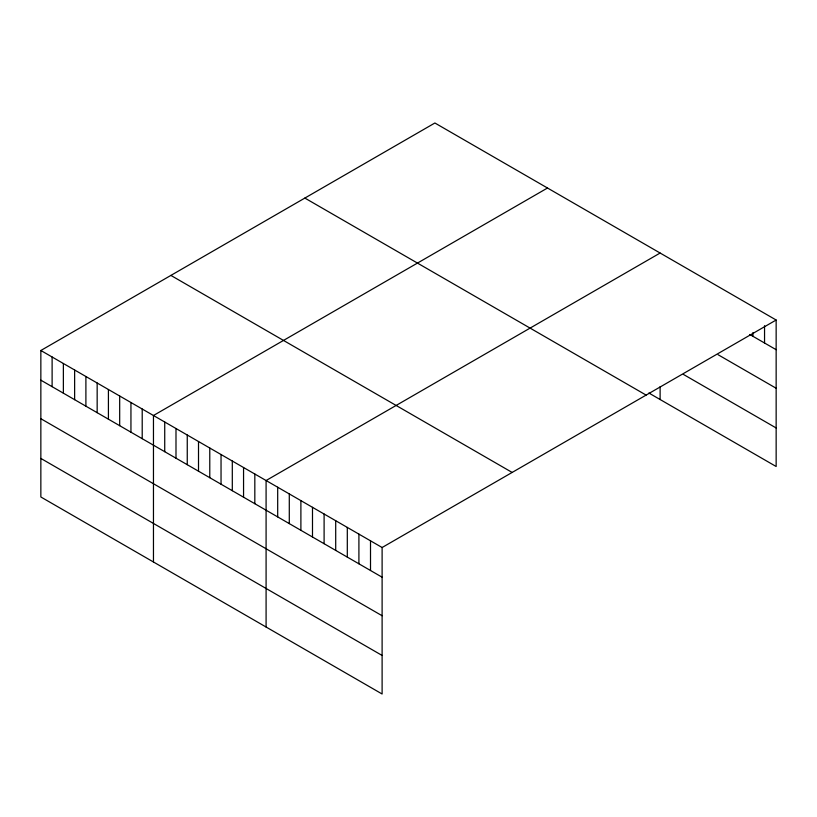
<?xml version="1.0" encoding="UTF-8"?>
<svg xmlns="http://www.w3.org/2000/svg" width="817" height="817" viewBox="0 0 817 817"><rect width="100%" height="100%" fill="white"/><g stroke="black" fill="none" stroke-linecap="round" stroke-linejoin="round"><path stroke-width="1.23" d="M40.85 350.493L382.111 547.513L382.111 694.001L40.85 496.981L40.85 350.493L434.889 122.999L776.15 320.019L776.15 466.507L648.861 393.018M547.502 188.012L153.463 415.506L153.463 561.994M660.116 253.035L266.087 480.529L266.087 627.017M382.111 547.513L776.15 320.019M749.781 334.48L776.15 349.696M718.133 354.752L776.15 388.249M683.329 374.37L776.15 427.965M304.853 198.071L646.114 395.091M170.886 275.411L512.147 472.44M40.85 380.171L382.111 577.2M40.85 418.712L382.111 615.742M40.85 458.429L382.111 655.459M764.549 325.687L764.549 343.007M752.947 332.59L752.947 336.308M660.116 386.676L660.116 399.523M370.51 540.813L370.51 570.501M358.908 534.114L358.908 563.801M347.307 527.414L347.307 557.102M335.705 520.725L335.705 550.403M324.104 514.026L324.104 543.703M312.492 507.326L312.492 537.004M300.891 500.627L300.891 530.304M289.289 493.928L289.289 523.605M277.688 487.228L277.688 516.906M254.822 474.023L254.822 503.701M243.558 467.518L243.558 497.206M232.304 461.023L232.304 490.7M221.039 454.518L221.039 484.195M209.775 448.012L209.775 477.7M198.511 441.517L198.511 471.195M187.256 435.012L187.256 464.689M175.992 428.506L175.992 458.194M164.728 422.011L164.728 451.689M142.209 409L142.209 438.688M130.945 402.505L130.945 432.183M119.68 396L119.68 425.677M108.416 389.505L108.416 419.182M97.162 382.999L97.162 412.677M85.897 376.494L85.897 406.172M74.633 369.999L74.633 399.676M63.369 363.494L63.369 393.171M52.114 356.988L52.114 386.666"/></g></svg>
